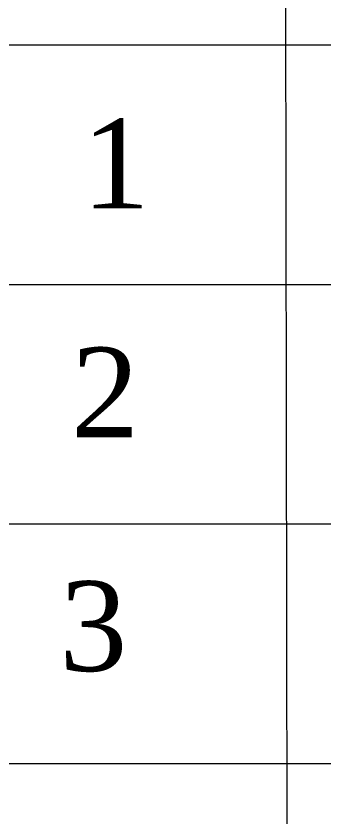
# Model space of a CAD drawing. Header units: feet. Extents: x 3381 to 683784, y 675186 to 4376258.
# Drawn here: x 682537.85 to 682548.12, y 4375606.58 to 4375633.3 of the extents above; entities that cross this region are included whole.
import ezdxf

# ---------------------------------------------------------------- set-up
doc = ezdxf.new("R2010")
doc.units = ezdxf.units.FT
doc.header["$MEASUREMENT"] = 0
doc.linetypes.add('DUZ', pattern=[0])
doc.layers.get('0').update_dxf_attribs({"linetype": 'CONTINUOUS'})
doc.styles.get("Standard").update_dxf_attribs({"font": 'arial.ttf', "height": 2})

msp = doc.modelspace()

# ---------------------------------------------------------------- linework, layer by layer
at = {"color": 7, "linetype": 'DUZ', "lineweight": 20, "ltscale": 0.2}
for p, q in [((682546.82, 4375644.16, -89.226), (682546.954, 4375560.878, -89.226)), ((682534.893, 4375632.334, -89.226), (682695.975, 4375632.334, -89.226)), ((682534.893, 4375624.334, -89.226), (682695.975, 4375624.334, -89.226)), ((682534.893, 4375616.334, -89.226), (682695.975, 4375616.334, -89.226)), ((682534.893, 4375608.334, -89.226), (682695.975, 4375608.334, -89.226))]:
    msp.add_line(p, q, dxfattribs=at)

# ---------------------------------------------------------------- texts
at = {"color": 7, "linetype": 'DUZ', "lineweight": 20, "ltscale": 0.2, "char_height": 3, "width": 6.43587, "attachment_point": 1}
for s, insert in [('{\\fTimes New Roman|b0|i0|c238|p18;1}', (682540.045, 4375629.869, -89.226)), ('{\\fTimes New Roman|b0|i0|c238|p18;2}', (682539.692, 4375622.228, -89.226)), ('{\\fTimes New Roman|b0|i0|c204|p18;3}', (682539.3, 4375614.423, -89.226))]:
    msp.add_mtext(s, dxfattribs=dict(at, insert=insert))

doc.saveas('drawing.dxf')
